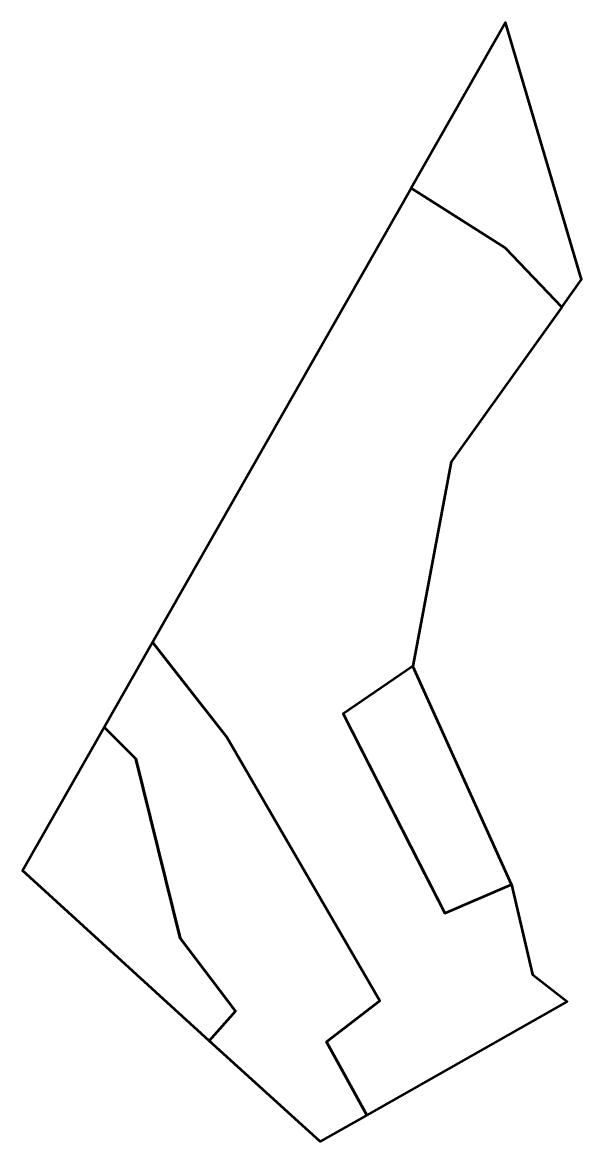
# Model space of a CAD drawing. Header units: metres. Extents: x 807576 to 807659, y 9157272 to 9157438.
import ezdxf

# ---------------------------------------------------------------- set-up
doc = ezdxf.new("R2010")
doc.units = ezdxf.units.M
doc.header["$MEASUREMENT"] = 0
doc.layers.add('2884-21007', color=1, linetype='Continuous')

msp = doc.modelspace()

# ---------------------------------------------------------------- linework, layer by layer
at = {"layer": '2884-21007', "color": 254, "lineweight": 53, "true_color": 0xcccccc}
msp.add_lwpolyline([(807647.59, 9157404.9), (807656, 9157396.11), (807658.92, 9157400.21), (807647.62, 9157438.33), (807633.63, 9157413.75), (807636.48, 9157411.94)], close=True, dxfattribs=at)
at = {"layer": '2884-21007', "color": 3, "lineweight": 53, "true_color": 0x00ff00}
for points in [[(807595.29, 9157346.39), (807633.63, 9157413.75), (807647.59, 9157404.9), (807656, 9157396.11), (807639.57, 9157373.17), (807633.91, 9157342.84), (807623.57, 9157335.76), (807638.62, 9157306.21), (807648.54, 9157310.48), (807651.64, 9157297.1), (807656.79, 9157293.11), (807627.08, 9157276.26), (807621.11, 9157287.12), (807629.01, 9157293.19), (807606.31, 9157332.29), (807598.78, 9157341.94)], [(807588.11, 9157333.77), (807595.29, 9157346.39), (807606.31, 9157332.29), (807629.01, 9157293.19), (807621.11, 9157287.12), (807627.08, 9157276.26), (807620.14, 9157272.32), (807603.71, 9157287.28), (807607.59, 9157291.67), (807599.39, 9157302.49), (807592.85, 9157329.11)], [(807592.85, 9157329.11), (807599.39, 9157302.49), (807607.59, 9157291.67), (807603.71, 9157287.28), (807576.01, 9157312.51), (807588.11, 9157333.77)]]:
    msp.add_lwpolyline(points, close=True, dxfattribs=at)
at = {"layer": '2884-21007', "color": 252, "lineweight": 53, "true_color": 0x888888}
msp.add_lwpolyline([(807638.62, 9157306.21), (807648.54, 9157310.48), (807633.91, 9157342.84), (807623.57, 9157335.76), (807633.6, 9157316.06)], close=True, dxfattribs=at)

doc.saveas('drawing.dxf')
